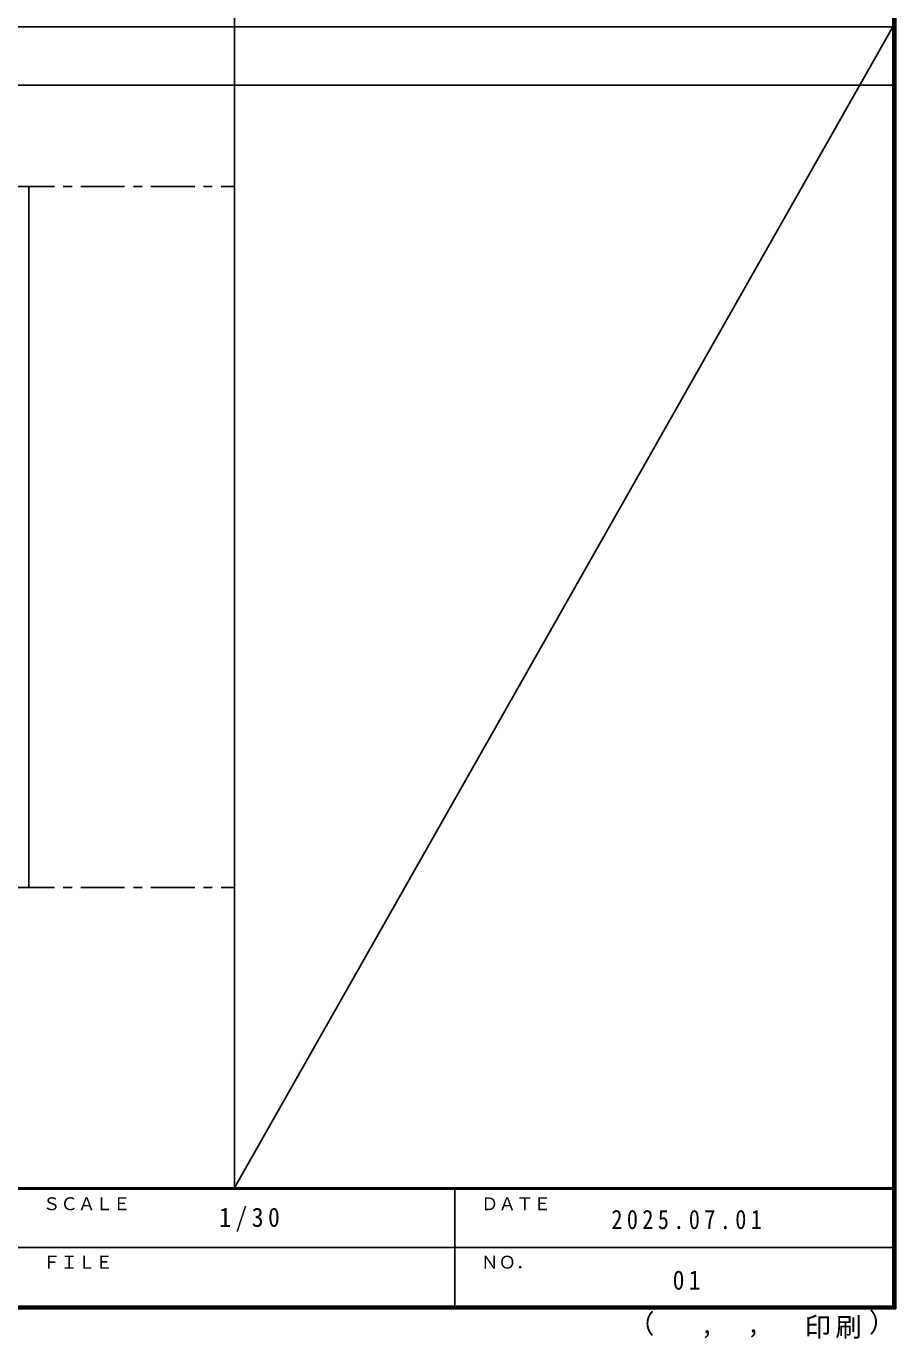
# Model space of a CAD drawing. Units: millimetres, scale not verified. Extents: x -6000 to 5700, y -4307 to 4260.
# Drawn here: x 2723 to 5700, y -4307 to 186 of the extents above; entities that cross this region are included whole.
import ezdxf
from ezdxf.enums import TextEntityAlignment as Align

# ---------------------------------------------------------------- set-up
doc = ezdxf.new("R2010")
doc.units = ezdxf.units.MM
doc.header["$LTSCALE"] = 30
doc.linetypes.add('CHAIN1', pattern=[8, 5, -1, 1, -1])
for name, color, linetype in [('0-1_通り芯', 7, 'CHAIN1'), ('0-4_枠', 3, 'Continuous'), ('F-1_枠', 6, 'Continuous'), ('F-A_文字', 7, 'Continuous')]:
    doc.layers.add(name, color=color, linetype=linetype)
doc.styles.add('ＭＳ ゴシック', font='')
doc.styles.get('ＭＳ ゴシック').set_extended_font_data('MS Gothic')

msp = doc.modelspace()

# ---------------------------------------------------------------- linework, layer by layer
at = {"layer": '0-1_通り芯'}
for p, q in [((-5490, -362.5), (3436.4, -362.5)), ((-5490, -2762.5), (3436.4, -2762.5))]:
    msp.add_line(p, q, dxfattribs=at)
at = {"layer": '0-4_枠'}
msp.add_line((2732.4, -2762.5), (2732.4, -362.5), dxfattribs=at)
at = {"layer": 'F-1_枠'}
for p, q in [((3436.4, 4175), (3436.4, -3790)), ((5690, 4175), (5690, -4205)), ((5695, 4175), (5695, -4205)), ((5700, 4175), (5700, -4205)), ((-6000, 184.5), (5700, 184.5)), ((-6000, -15.5), (5700, -15.5)), ((5700, -3790), (-6000, -3790)), ((5700, -3795), (-6000, -3795)), ((4190, -3795), (4190, -4195)), ((-150, -3995), (5690, -3995.01)), ((5700, -4195), (-6000, -4195)), ((5700, -4200), (-6000, -4200)), ((5700, -4205), (-6000, -4205))]:
    msp.add_line(p, q, dxfattribs=at)
at = {"layer": 'F-A_文字'}
msp.add_line((5690, 184.5), (3436.4, -3790), dxfattribs=at)

# ---------------------------------------------------------------- texts
at = {"layer": 'F-A_文字', "style": 'ＭＳ ゴシック'}
for s, height, p in [('ＳＣＡＬＥ', 43.99, (2780, -3880)), ('ＤＡＴＥ', 43.99, (4280, -3880)), ('ＦＩＬＥ', 43.99, (2780, -4080)), ('ＮＯ．', 43.99, (4280, -4080)), ('（', 65.98, (4784.03, -4308.31)), ('）', 65.98, (5608.4, -4304.13)), (',', 65.98, (5031.28, -4308.31)), (',', 65.98, (5190.2, -4305.53))]:
    msp.add_text(s, height=height, dxfattribs=at).set_placement(p, align=Align.BOTTOM_LEFT)
at = {"layer": 'F-A_文字', "char_height": 65.98, "attachment_point": 7, "style": 'ＭＳ ゴシック'}
for s, insert in [('\\T1.38;\\W0.9;1/30', (3383.75, -3940)), ('\\T1.39;\\W0.85;2025.07.01', (4726.25, -3932.5)), ('\\T1.36;\\W0.9;01', (4936.25, -4140)), ('\\T1.17;印刷', (5388.15, -4306.92))]:
    msp.add_mtext(s, dxfattribs=dict(at, insert=insert))

doc.saveas('drawing.dxf')
